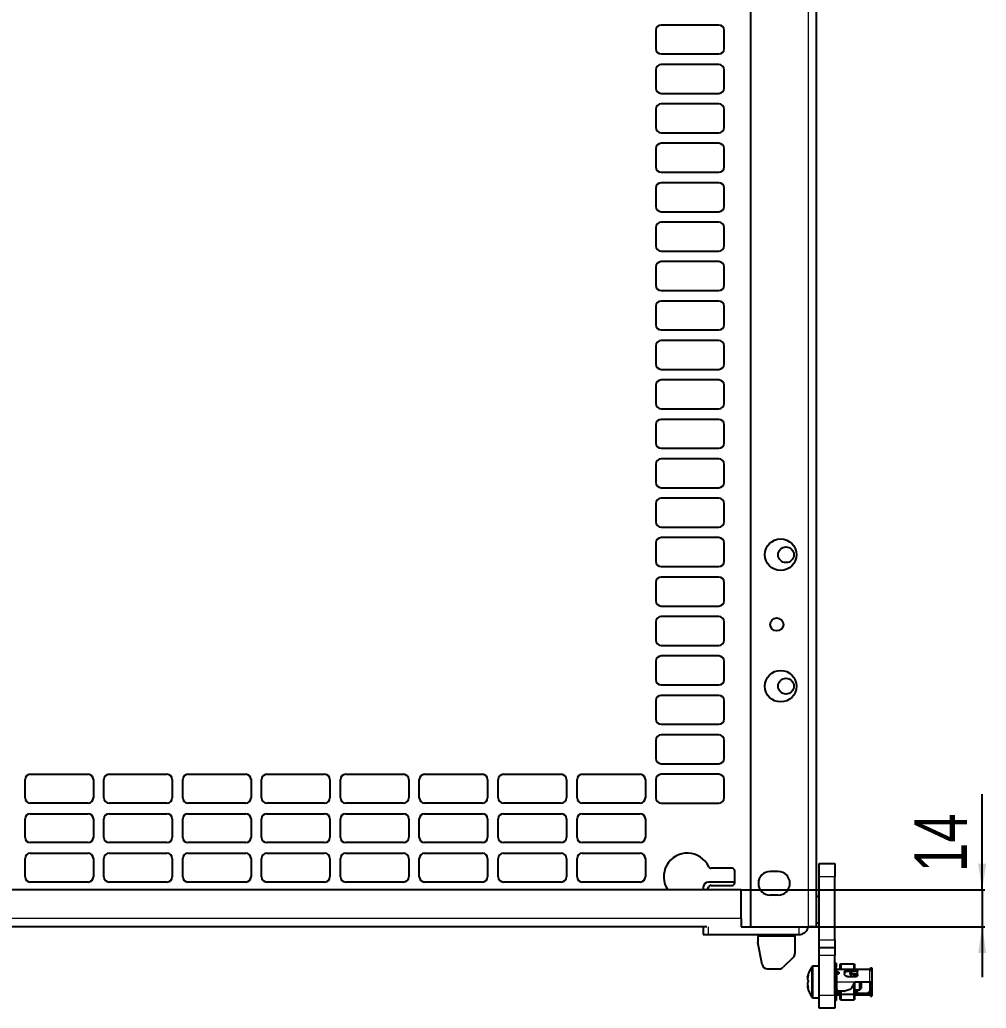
# Model space of a CAD drawing. Header units: millimetres. Extents: x -620 to 849, y 148 to 1992.
# Drawn here: x 481.7 to 849.3, y 342.1 to 718.1 of the extents above; entities that cross this region are included whole.
import ezdxf

# ---------------------------------------------------------------- set-up
doc = ezdxf.new("R2010")
doc.units = ezdxf.units.MM
doc.layers.add('FORMAT', color=7, linetype='Continuous')
doc.styles.add('SLDTEXTSTYLE0', font='TXT', dxfattribs={"width": 0.75})
doc.dimstyles.new('SLDDIMSTYLE1', dxfattribs={"dimtxt": 20, "dimasz": 10, "dimexe": 0, "dimexo": 0.0625, "dimgap": 5, "dimtad": 2, "dimdec": 1, "dimrnd": 1e-09, "dimzin": 12, "dimdsep": 46, "dimtxsty": 'SLDTEXTSTYLE0', "dimsah": 1, "dimcen": 0.09, "dimadec": 0, "dimazin": 3, "dimtfac": 1, "dimtmove": 0, "dimatfit": 0, "dimfxl": 0, "dimfrac": 2, "dimtolj": 1, "dimtzin": 12, "dimarcsym": 0})

# ---------------------------------------------------------------- blocks, each defined once
blk = doc.blocks.new('_D_8')
at = {"layer": 'FORMAT'}
for p, q in [((847.8, 387.04), (847.8, 423.45)), ((756.16, 387.04), (848.8, 387.04)), ((847.8, 387.04), (847.8, 373.04)), ((756.16, 373.04), (848.8, 373.04)), ((847.8, 373.04), (847.8, 353.81))]:
    blk.add_line(p, q, dxfattribs=at)
for points in [[(847.8, 387.04), (849.34, 397.04), (846.26, 397.04)], [(847.8, 373.04), (846.26, 363.04), (849.34, 363.04)]]:
    blk.add_solid(points, dxfattribs=at)
at = {"layer": 'FORMAT', "insert": (822.02, 393.89), "char_height": 20, "attachment_point": 1, "rotation": 90, "style": 'SLDTEXTSTYLE0'}
blk.add_mtext('14', dxfattribs=at)

msp = doc.modelspace()

# ---------------------------------------------------------------- linework, layer by layer
at = {"color": 7, "linetype": 'Continuous', "lineweight": 25}
for p, q in [((784.65, 1856.05), (784.65, 373.05)), ((759.65, 1826.85), (759.65, 373.05)), ((747.65, 716.05), (725.65, 716.05)), ((723.65, 714.05), (723.65, 707.05)), ((749.65, 707.05), (749.65, 714.05)), ((725.65, 705.05), (747.65, 705.05)), ((747.65, 701.05), (725.65, 701.05)), ((723.65, 699.05), (723.65, 692.05)), ((749.65, 692.05), (749.65, 699.05)), ((725.65, 690.05), (747.65, 690.05)), ((747.65, 686.05), (725.65, 686.05)), ((723.65, 684.05), (723.65, 677.05)), ((749.65, 677.05), (749.65, 684.05)), ((725.65, 675.05), (747.65, 675.05)), ((747.65, 671.05), (725.65, 671.05)), ((723.65, 669.05), (723.65, 662.05)), ((749.65, 662.05), (749.65, 669.05)), ((725.65, 660.05), (747.65, 660.05)), ((747.65, 656.05), (725.65, 656.05)), ((723.65, 654.05), (723.65, 647.05)), ((749.65, 647.05), (749.65, 654.05)), ((725.65, 645.05), (747.65, 645.05)), ((747.65, 641.05), (725.65, 641.05)), ((723.65, 639.05), (723.65, 632.05)), ((749.65, 632.05), (749.65, 639.05)), ((725.65, 630.05), (747.65, 630.05)), ((747.65, 626.05), (725.65, 626.05)), ((723.65, 624.05), (723.65, 617.05)), ((749.65, 617.05), (749.65, 624.05)), ((725.65, 615.05), (747.65, 615.05)), ((747.65, 611.05), (725.65, 611.05)), ((723.65, 609.05), (723.65, 602.05)), ((749.65, 602.05), (749.65, 609.05)), ((725.65, 600.05), (747.65, 600.05)), ((747.65, 596.05), (725.65, 596.05)), ((723.65, 594.05), (723.65, 587.05)), ((749.65, 587.05), (749.65, 594.05)), ((725.65, 585.05), (747.65, 585.05)), ((723.65, 579.05), (723.65, 572.05)), ((747.65, 581.05), (725.65, 581.05)), ((749.65, 572.05), (749.65, 579.05)), ((725.65, 570.05), (747.65, 570.05)), ((723.65, 564.05), (723.65, 557.05)), ((747.65, 566.05), (725.65, 566.05)), ((749.65, 557.05), (749.65, 564.05)), ((725.65, 555.05), (747.65, 555.05)), ((723.65, 549.05), (723.65, 542.05)), ((747.65, 551.05), (725.65, 551.05)), ((749.65, 542.05), (749.65, 549.05)), ((725.65, 540.05), (747.65, 540.05)), ((723.65, 534.05), (723.65, 527.05)), ((747.65, 536.05), (725.65, 536.05)), ((749.65, 527.05), (749.65, 534.05)), ((725.65, 525.05), (747.65, 525.05)), ((723.65, 519.05), (723.65, 512.05)), ((747.65, 521.05), (725.65, 521.05)), ((749.65, 512.05), (749.65, 519.05)), ((725.65, 510.05), (747.65, 510.05)), ((723.65, 504.05), (723.65, 497.05)), ((747.65, 506.05), (725.65, 506.05)), ((749.65, 497.05), (749.65, 504.05)), ((725.65, 495.05), (747.65, 495.05)), ((723.65, 489.05), (723.65, 482.05)), ((747.65, 491.05), (725.65, 491.05)), ((749.65, 482.05), (749.65, 489.05)), ((725.65, 480.05), (747.65, 480.05)), ((723.65, 474.05), (723.65, 467.05)), ((747.65, 476.05), (725.65, 476.05)), ((749.65, 467.05), (749.65, 474.05)), ((725.65, 465.05), (747.65, 465.05)), ((723.65, 459.05), (723.65, 452.05)), ((747.65, 461.05), (725.65, 461.05)), ((749.65, 452.05), (749.65, 459.05)), ((725.65, 450.05), (747.65, 450.05)), ((723.65, 444.05), (723.65, 437.05)), ((747.65, 446.05), (725.65, 446.05)), ((749.65, 437.05), (749.65, 444.05)), ((725.65, 435.05), (747.65, 435.05)), ((483.65, 422.05), (483.65, 429.05)), ((485.65, 431.05), (507.65, 431.05)), ((509.65, 429.05), (509.65, 422.05)), ((513.65, 422.05), (513.65, 429.05)), ((515.65, 431.05), (537.65, 431.05)), ((539.65, 429.05), (539.65, 422.05)), ((543.65, 422.05), (543.65, 429.05)), ((545.65, 431.05), (567.65, 431.05)), ((569.65, 429.05), (569.65, 422.05)), ((573.65, 422.05), (573.65, 429.05)), ((575.65, 431.05), (597.65, 431.05)), ((599.65, 429.05), (599.65, 422.05)), ((603.65, 422.05), (603.65, 429.05)), ((605.65, 431.05), (627.65, 431.05)), ((629.65, 429.05), (629.65, 422.05)), ((633.65, 422.05), (633.65, 429.05)), ((635.65, 431.05), (657.65, 431.05)), ((659.65, 429.05), (659.65, 422.05)), ((663.65, 422.05), (663.65, 429.05)), ((665.65, 431.05), (687.65, 431.05)), ((689.65, 429.05), (689.65, 422.05)), ((693.65, 422.05), (693.65, 429.05)), ((695.65, 431.05), (717.65, 431.05)), ((719.65, 429.05), (719.65, 422.05)), ((723.65, 429.05), (723.65, 422.05)), ((747.65, 431.05), (725.65, 431.05)), ((749.65, 422.05), (749.65, 429.05)), ((507.65, 420.05), (485.65, 420.05)), ((537.65, 420.05), (515.65, 420.05)), ((567.65, 420.05), (545.65, 420.05)), ((597.65, 420.05), (575.65, 420.05)), ((627.65, 420.05), (605.65, 420.05)), ((657.65, 420.05), (635.65, 420.05)), ((687.65, 420.05), (665.65, 420.05)), ((717.65, 420.05), (695.65, 420.05)), ((725.65, 420.05), (747.65, 420.05)), ((483.65, 407.05), (483.65, 414.05)), ((485.65, 416.05), (507.65, 416.05)), ((509.65, 414.05), (509.65, 407.05)), ((513.65, 407.05), (513.65, 414.05)), ((515.65, 416.05), (537.65, 416.05)), ((539.65, 414.05), (539.65, 407.05)), ((543.65, 407.05), (543.65, 414.05)), ((545.65, 416.05), (567.65, 416.05)), ((569.65, 414.05), (569.65, 407.05)), ((573.65, 407.05), (573.65, 414.05)), ((575.65, 416.05), (597.65, 416.05)), ((599.65, 414.05), (599.65, 407.05)), ((603.65, 407.05), (603.65, 414.05)), ((605.65, 416.05), (627.65, 416.05)), ((629.65, 414.05), (629.65, 407.05)), ((633.65, 407.05), (633.65, 414.05)), ((635.65, 416.05), (657.65, 416.05)), ((659.65, 414.05), (659.65, 407.05)), ((663.65, 407.05), (663.65, 414.05)), ((665.65, 416.05), (687.65, 416.05)), ((689.65, 414.05), (689.65, 407.05)), ((693.65, 407.05), (693.65, 414.05)), ((695.65, 416.05), (717.65, 416.05)), ((719.65, 414.05), (719.65, 407.05)), ((507.65, 405.05), (485.65, 405.05)), ((537.65, 405.05), (515.65, 405.05)), ((567.65, 405.05), (545.65, 405.05)), ((597.65, 405.05), (575.65, 405.05)), ((627.65, 405.05), (605.65, 405.05)), ((657.65, 405.05), (635.65, 405.05)), ((687.65, 405.05), (665.65, 405.05)), ((717.65, 405.05), (695.65, 405.05)), ((483.65, 392.05), (483.65, 399.05)), ((485.65, 401.05), (507.65, 401.05)), ((509.65, 399.05), (509.65, 392.05)), ((513.65, 392.05), (513.65, 399.05)), ((515.65, 401.05), (537.65, 401.05)), ((539.65, 399.05), (539.65, 392.05)), ((543.65, 392.05), (543.65, 399.05)), ((545.65, 401.05), (567.65, 401.05)), ((569.65, 399.05), (569.65, 392.05)), ((573.65, 392.05), (573.65, 399.05)), ((575.65, 401.05), (597.65, 401.05)), ((599.65, 399.05), (599.65, 392.05)), ((603.65, 392.05), (603.65, 399.05)), ((605.65, 401.05), (627.65, 401.05)), ((629.65, 399.05), (629.65, 392.05)), ((633.65, 392.05), (633.65, 399.05)), ((635.65, 401.05), (657.65, 401.05)), ((659.65, 399.05), (659.65, 392.05)), ((663.65, 392.05), (663.65, 399.05)), ((665.65, 401.05), (687.65, 401.05)), ((689.65, 399.05), (689.65, 392.05)), ((693.65, 392.05), (693.65, 399.05)), ((695.65, 401.05), (717.65, 401.05)), ((719.65, 399.05), (719.65, 392.05)), ((752.65, 395.29), (744.7, 395.29)), ((785.8, 397.05), (791.8, 397.05)), ((785.8, 392.05), (785.8, 397.05)), ((791.8, 397.05), (791.8, 392.05)), ((753.65, 389.79), (753.65, 394.29)), ((770.15, 394.05), (767.15, 394.05)), ((785.8, 368.05), (785.8, 392.05)), ((791.8, 368.05), (791.8, 392.05)), ((507.65, 390.05), (485.65, 390.05)), ((537.65, 390.05), (515.65, 390.05)), ((567.65, 390.05), (545.65, 390.05)), ((597.65, 390.05), (575.65, 390.05)), ((627.65, 390.05), (605.65, 390.05)), ((657.65, 390.05), (635.65, 390.05)), ((687.65, 390.05), (665.65, 390.05)), ((717.65, 390.05), (695.65, 390.05)), ((741.7, 388.05), (741.7, 387.04)), ((743.14, 387.04), (743.8, 388.22)), ((753.65, 390.05), (743.7, 390.05)), ((744.7, 388.79), (752.65, 388.79)), ((756.15, 387.04), (327.15, 387.04)), ((756.15, 376.14), (756.15, 387.04)), ((770.15, 385.05), (767.15, 385.05)), ((785.8, 384.55), (784.65, 384.55)), ((756.15, 376.14), (756.15, 373.04)), ((743.08, 373.04), (339.73, 373.04)), ((741.7, 373.04), (741.7, 370.05)), ((756.15, 373.05), (759.65, 373.05)), ((759.65, 373.05), (781.55, 373.05)), ((784.65, 373.05), (781.55, 373.05)), ((784.65, 374.55), (785.8, 374.55)), ((741.7, 370.05), (743.7, 370.05)), ((743.7, 370.05), (778.05, 370.05)), ((762.4, 370.05), (762.4, 369.45)), ((762.4, 369.45), (762.4, 367.05)), ((776.55, 370.05), (776.55, 369.45)), ((776.55, 369.45), (776.55, 362.88)), ((764.08, 358.66), (762.4, 367.05)), ((785.8, 365.05), (785.8, 368.05)), ((791.8, 365.05), (785.8, 365.05)), ((785.8, 362.05), (785.8, 365.05)), ((791.8, 368.05), (791.8, 365.05)), ((791.8, 365.05), (791.8, 362.05)), ((775.97, 361.46), (772.14, 357.64)), ((785.8, 347.05), (785.8, 362.05)), ((791.8, 347.05), (791.8, 362.05)), ((785.8, 358.05), (783.48, 358.05)), ((792.3, 359.15), (791.8, 359.15)), ((791.8, 357.68), (792.3, 357.68)), ((792.3, 359.15), (792.3, 357.68)), ((792.3, 356.37), (792.3, 357.68)), ((793.8, 358.76), (794, 358.89)), ((793.8, 356.9), (793.8, 358.76)), ((794, 358.89), (794, 356.9)), ((794, 358.89), (799.09, 358.89)), ((799.09, 356.9), (799.09, 358.89)), ((799.09, 358.89), (799.2, 358.67)), ((799.2, 358.67), (799.2, 356.9)), ((805.3, 357.48), (805.8, 357.48)), ((805.3, 356.87), (805.3, 357.48)), ((805.8, 357.48), (805.8, 356.2)), ((766.04, 357.05), (770.72, 357.05)), ((781.38, 353.9), (781.41, 353.9)), ((791.8, 356.37), (792.3, 356.37)), ((792.3, 356.37), (792.3, 352.05)), ((792.6, 355.05), (792.34, 355.05)), ((792.5, 356.9), (803.1, 356.9)), ((792.75, 355.9), (792.5, 355.9)), ((792.75, 355.5), (792.5, 355.5)), ((792.75, 355), (792.5, 355)), ((792.6, 355), (792.6, 355.5)), ((793.3, 355.54), (793.3, 355.42)), ((795.4, 355.8), (795.4, 355.12)), ((796.6, 356.45), (799.9, 356.45)), ((798.32, 355.99), (796.6, 355.99)), ((796.6, 354.1), (799.9, 354.1)), ((797.47, 355.24), (797.47, 355.27)), ((797.52, 355.11), (797.75, 354.81)), ((799.09, 354.1), (799.09, 354.87)), ((799.2, 354.82), (799.2, 354.1)), ((800.4, 356.21), (800.4, 356)), ((800.4, 354.87), (800.4, 356)), ((800.4, 354.87), (800.4, 354.54)), ((803.1, 356.9), (805.1, 356.9)), ((805.8, 356.2), (805.8, 352.05)), ((792.3, 352.05), (791.8, 352.05)), ((791.8, 350.74), (792.3, 350.74)), ((792.3, 350.21), (791.8, 350.21)), ((792.3, 352.05), (792.5, 352.05)), ((792.3, 350.74), (792.3, 350.21)), ((792.3, 350.61), (792.5, 350.6)), ((792.3, 350.21), (792.3, 344.95)), ((792.5, 349.3), (792.5, 352.05)), ((798.35, 350.05), (799.5, 352.05)), ((798.35, 350.05), (799.09, 350.05)), ((799.09, 350.05), (799.09, 351.33)), ((799.09, 347.36), (799.09, 350.05)), ((799.2, 350.05), (799.09, 350.05)), ((799.2, 351.53), (799.2, 350.05)), ((799.2, 350.05), (799.2, 347.38)), ((799.5, 352.05), (805.1, 352.05)), ((801.3, 349.05), (801.3, 352.05)), ((801.8, 352.05), (801.8, 349.55)), ((805.1, 352.05), (805.8, 352.05)), ((805.3, 351.92), (805.3, 352.05)), ((805.3, 351.92), (805.8, 351.92)), ((805.3, 350.23), (805.3, 351.92)), ((805.3, 350.23), (805.8, 350.23)), ((805.3, 346.62), (805.3, 350.23)), ((805.8, 352.05), (805.8, 351.92)), ((805.8, 351.92), (805.8, 350.23)), ((805.8, 350.23), (805.8, 346.62)), ((783.48, 346.05), (785.8, 346.05)), ((785.8, 342.05), (785.8, 347.05)), ((791.8, 347.05), (791.8, 342.05)), ((792.3, 349.05), (792.54, 349.05)), ((792.6, 348.6), (792.5, 348.6)), ((793.8, 347.7), (792.5, 347.7)), ((792.5, 347.2), (793.8, 347.2)), ((792.6, 347.9), (792.6, 348.93)), ((792.6, 347.9), (793.8, 347.9)), ((795.4, 348.55), (793.25, 348.55)), ((793.8, 347.37), (793.8, 348.55)), ((794, 347.36), (793.8, 347.37)), ((793.8, 345.34), (793.8, 347.37)), ((794, 348.55), (794, 347.36)), ((794, 347.36), (799.09, 347.36)), ((794, 347.36), (794, 345.21)), ((799.2, 347.38), (799.09, 347.36)), ((799.09, 345.21), (799.09, 347.36)), ((799.2, 349.05), (801.3, 349.05)), ((800.4, 348.51), (799.2, 348.39)), ((799.9, 348.11), (799.2, 348.11)), ((803.1, 347.7), (799.2, 347.7)), ((799.2, 347.38), (799.2, 345.43)), ((799.2, 347.2), (803.1, 347.2)), ((800.4, 348.51), (800.4, 349.05)), ((800.4, 348.35), (800.4, 348.51)), ((801.3, 349.05), (801.8, 349.55)), ((803.1, 347.7), (803.1, 347.2)), ((803.1, 347.2), (805.1, 347.2)), ((804.6, 348.11), (804.6, 347.66)), ((805.1, 348.11), (804.6, 348.11)), ((804.6, 347.66), (805.1, 347.66)), ((805.1, 347.66), (805.1, 348.11)), ((805.3, 346.62), (805.8, 346.62)), ((791.8, 344.95), (792.3, 344.95)), ((794, 345.21), (793.8, 345.34)), ((794, 345.21), (799.09, 345.21)), ((799.2, 345.43), (799.09, 345.21)), ((791.8, 342.05), (785.8, 342.05))]:
    msp.add_line(p, q, dxfattribs=at)
at = {"color": 8, "linetype": 'Continuous', "lineweight": 18}
for p, q in [((781.55, 1826.85), (781.55, 373.05)), ((791.8, 392.05), (785.8, 392.05)), ((756.15, 376.14), (327.15, 376.14)), ((743.7, 370.05), (743.7, 373.04)), ((778.05, 373.05), (778.05, 370.05)), ((762.4, 369.45), (776.55, 369.45)), ((785.8, 368.05), (791.8, 368.05)), ((791.8, 362.05), (785.8, 362.05)), ((783.04, 346.28), (783.04, 357.82)), ((783.48, 346.05), (783.48, 358.05)), ((792.5, 356.9), (792.5, 355.9)), ((792.5, 355), (792.5, 352.05)), ((792.75, 355.5), (792.75, 355.9)), ((796.6, 356.45), (796.6, 355.99)), ((799.9, 355.99), (799.9, 356.45)), ((805.1, 352.05), (805.1, 356.9)), ((792.5, 352.05), (799.5, 352.05)), ((805.1, 348.31), (805.1, 352.05)), ((785.8, 347.05), (791.8, 347.05)), ((792.5, 348.6), (792.5, 347.7))]:
    msp.add_line(p, q, dxfattribs=at)
at = {"color": 7, "linetype": 'Continuous', "lineweight": 25, "flags": 128}
for points in [[(792.3, 355.52), (792.37, 355.51), (792.5, 355.5)], [(792.3, 355.12), (792.31, 355.1), (792.32, 355.08), (792.34, 355.06), (792.36, 355.04), (792.39, 355.02), (792.43, 355.01), (792.46, 355.01), (792.5, 355)], [(792.6, 355.17), (792.56, 355.09), (792.54, 355.05)], [(792.3, 348.58), (792.37, 348.59), (792.5, 348.6)], [(792.3, 347.67), (792.37, 347.69), (792.5, 347.7)], [(805.1, 347.2), (805.24, 347.21), (805.3, 347.23)]]:
    msp.add_lwpolyline(points, dxfattribs=at)
at = {"color": 7, "linetype": 'Continuous', "lineweight": 25}
for centre, radius in [((771.15, 514.55), 6), ((773.15, 514.55), 3), ((769.65, 488.05), 2.5), ((771.15, 464.55), 6), ((773.15, 464.55), 3)]:
    msp.add_circle(centre, radius, dxfattribs=at)
for centre, radius, start, end in [((725.65, 714.05), 2, 90, 180), ((747.65, 714.05), 2, 0, 90), ((725.65, 707.05), 2, 180, 270), ((747.65, 707.05), 2, 270, 0), ((725.65, 699.05), 2, 90, 180), ((747.65, 699.05), 2, 0, 90), ((725.65, 692.05), 2, 180, 270), ((747.65, 692.05), 2, 270, 0), ((725.65, 684.05), 2, 90, 180), ((747.65, 684.05), 2, 0, 90), ((725.65, 677.05), 2, 180, 270), ((747.65, 677.05), 2, 270, 0), ((725.65, 669.05), 2, 90, 180), ((747.65, 669.05), 2, 0, 90), ((725.65, 662.05), 2, 180, 270), ((747.65, 662.05), 2, 270, 0), ((725.65, 654.05), 2, 90, 180), ((747.65, 654.05), 2, 0, 90), ((725.65, 647.05), 2, 180, 270), ((747.65, 647.05), 2, 270, 0), ((725.65, 639.05), 2, 90, 180), ((747.65, 639.05), 2, 0, 90), ((725.65, 632.05), 2, 180, 270), ((747.65, 632.05), 2, 270, 0), ((725.65, 624.05), 2, 90, 180), ((747.65, 624.05), 2, 0, 90), ((725.65, 617.05), 2, 180, 270), ((747.65, 617.05), 2, 270, 0), ((725.65, 609.05), 2, 90, 180), ((747.65, 609.05), 2, 0, 90), ((725.65, 602.05), 2, 180, 270), ((747.65, 602.05), 2, 270, 0), ((725.65, 594.05), 2, 90, 180), ((747.65, 594.05), 2, 0, 90), ((725.65, 587.05), 2, 180, 270), ((747.65, 587.05), 2, 270, 0), ((725.65, 579.05), 2, 90, 180), ((747.65, 579.05), 2, 0, 90), ((725.65, 572.05), 2, 180, 270), ((747.65, 572.05), 2, 270, 0), ((725.65, 564.05), 2, 90, 180), ((747.65, 564.05), 2, 0, 90), ((725.65, 557.05), 2, 180, 270), ((747.65, 557.05), 2, 270, 0), ((725.65, 549.05), 2, 90, 180), ((747.65, 549.05), 2, 0, 90), ((725.65, 542.05), 2, 180, 270), ((747.65, 542.05), 2, 270, 0), ((725.65, 534.05), 2, 90, 180), ((747.65, 534.05), 2, 0, 90), ((725.65, 527.05), 2, 180, 270), ((747.65, 527.05), 2, 270, 0), ((725.65, 519.05), 2, 90, 180), ((747.65, 519.05), 2, 0, 90), ((725.65, 512.05), 2, 180, 270), ((747.65, 512.05), 2, 270, 0), ((725.65, 504.05), 2, 90, 180), ((747.65, 504.05), 2, 0, 90), ((725.65, 497.05), 2, 180, 270), ((747.65, 497.05), 2, 270, 0), ((725.65, 489.05), 2, 90, 180), ((747.65, 489.05), 2, 0, 90), ((725.65, 482.05), 2, 180, 270), ((747.65, 482.05), 2, 270, 0), ((725.65, 474.05), 2, 90, 180), ((747.65, 474.05), 2, 0, 90), ((725.65, 467.05), 2, 180, 270), ((747.65, 467.05), 2, 270, 0), ((725.65, 459.05), 2, 90, 180), ((747.65, 459.05), 2, 0, 90), ((725.65, 452.05), 2, 180, 270), ((747.65, 452.05), 2, 270, 0), ((725.65, 444.05), 2, 90, 180), ((747.65, 444.05), 2, 0, 90), ((725.65, 437.05), 2, 180, 270), ((747.65, 437.05), 2, 270, 0), ((485.65, 429.05), 2, 90, 180), ((507.65, 429.05), 2, 0, 90), ((515.65, 429.05), 2, 90, 180), ((537.65, 429.05), 2, 0, 90), ((545.65, 429.05), 2, 90, 180), ((567.65, 429.05), 2, 0, 90), ((575.65, 429.05), 2, 90, 180), ((597.65, 429.05), 2, 0, 90), ((605.65, 429.05), 2, 90, 180), ((627.65, 429.05), 2, 0, 90), ((635.65, 429.05), 2, 90, 180), ((657.65, 429.05), 2, 0, 90), ((665.65, 429.05), 2, 90, 180), ((687.65, 429.05), 2, 0, 90), ((695.65, 429.05), 2, 90, 180), ((717.65, 429.05), 2, 0, 90), ((725.65, 429.05), 2, 90, 180), ((747.65, 429.05), 2, 0, 90), ((485.65, 422.05), 2, 180, 270), ((507.65, 422.05), 2, 270, 0), ((515.65, 422.05), 2, 180, 270), ((537.65, 422.05), 2, 270, 0), ((545.65, 422.05), 2, 180, 270), ((567.65, 422.05), 2, 270, 0), ((575.65, 422.05), 2, 180, 270), ((597.65, 422.05), 2, 270, 0), ((605.65, 422.05), 2, 180, 270), ((627.65, 422.05), 2, 270, 0), ((635.65, 422.05), 2, 180, 270), ((657.65, 422.05), 2, 270, 0), ((665.65, 422.05), 2, 180, 270), ((687.65, 422.05), 2, 270, 0), ((695.65, 422.05), 2, 180, 270), ((717.65, 422.05), 2, 270, 0), ((725.65, 422.05), 2, 180, 270), ((747.65, 422.05), 2, 270, 0), ((485.65, 414.05), 2, 90, 180), ((507.65, 414.05), 2, 0, 90), ((515.65, 414.05), 2, 90, 180), ((537.65, 414.05), 2, 0, 90), ((545.65, 414.05), 2, 90, 180), ((567.65, 414.05), 2, 0, 90), ((575.65, 414.05), 2, 90, 180), ((597.65, 414.05), 2, 0, 90), ((605.65, 414.05), 2, 90, 180), ((627.65, 414.05), 2, 0, 90), ((635.65, 414.05), 2, 90, 180), ((657.65, 414.05), 2, 0, 90), ((665.65, 414.05), 2, 90, 180), ((687.65, 414.05), 2, 0, 90), ((695.65, 414.05), 2, 90, 180), ((717.65, 414.05), 2, 0, 90), ((485.65, 407.05), 2, 180, 270), ((507.65, 407.05), 2, 270, 0), ((515.65, 407.05), 2, 180, 270), ((537.65, 407.05), 2, 270, 0), ((545.65, 407.05), 2, 180, 270), ((567.65, 407.05), 2, 270, 0), ((575.65, 407.05), 2, 180, 270), ((597.65, 407.05), 2, 270, 0), ((605.65, 407.05), 2, 180, 270), ((627.65, 407.05), 2, 270, 0), ((635.65, 407.05), 2, 180, 270), ((657.65, 407.05), 2, 270, 0), ((665.65, 407.05), 2, 180, 270), ((687.65, 407.05), 2, 270, 0), ((695.65, 407.05), 2, 180, 270), ((717.65, 407.05), 2, 270, 0), ((485.65, 399.05), 2, 90, 180), ((507.65, 399.05), 2, 0, 90), ((515.65, 399.05), 2, 90, 180), ((537.65, 399.05), 2, 0, 90), ((545.65, 399.05), 2, 90, 180), ((567.65, 399.05), 2, 0, 90), ((575.65, 399.05), 2, 90, 180), ((597.65, 399.05), 2, 0, 90), ((605.65, 399.05), 2, 90, 180), ((627.65, 399.05), 2, 0, 90), ((635.65, 399.05), 2, 90, 180), ((657.65, 399.05), 2, 0, 90), ((665.65, 399.05), 2, 90, 180), ((687.65, 399.05), 2, 0, 90), ((695.65, 399.05), 2, 90, 180), ((717.65, 399.05), 2, 0, 90), ((735.65, 392.04), 9, 25.1507, 213.749), ((744.7, 396.29), 1, 205.1507, 270), ((752.65, 394.29), 1, 0, 90), ((485.65, 392.05), 2, 180, 270), ((507.65, 392.05), 2, 270, 0), ((515.65, 392.05), 2, 180, 270), ((537.65, 392.05), 2, 270, 0), ((545.65, 392.05), 2, 180, 270), ((567.65, 392.05), 2, 270, 0), ((575.65, 392.05), 2, 180, 270), ((597.65, 392.05), 2, 270, 0), ((605.65, 392.05), 2, 180, 270), ((627.65, 392.05), 2, 270, 0), ((635.65, 392.05), 2, 180, 270), ((657.65, 392.05), 2, 270, 0), ((665.65, 392.05), 2, 180, 270), ((687.65, 392.05), 2, 270, 0), ((695.65, 392.05), 2, 180, 270), ((717.65, 392.05), 2, 270, 0), ((767.15, 389.55), 4.5, 90, 270), ((770.15, 389.55), 4.5, 270, 90), ((743.7, 388.05), 2, 90, 180), ((744.7, 387.79), 1, 90, 154.8493), ((752.65, 389.79), 1, 270, 0), ((778.05, 373.65), 3.6, 270, 350.4059), ((774.55, 362.88), 2, 315, 0), ((766.04, 359.05), 2, 191.3099, 270), ((770.72, 359.05), 2, 270, 315), ((791.2, 352.05), 10, 144.7485, 168.9879), ((783.48, 357.51), 0.54, 90, 144.7485), ((792.5, 357.1), 0.2, 180, 270), ((792.48, 356.08), 0.183, 187.3339, 275.8124), ((805.1, 356.2), 0.7, 360, 90), ((791.2, 352.05), 10, 191.0195, 215.2515), ((783.48, 346.59), 0.54, 215.2515, 270), ((792.4, 348.97), 0.0996, 125.5332, 176.0721), ((792.5, 347), 0.2, 90, 180), ((793.25, 349.3), 0.75, 180, 270), ((795.4, 349.3), 0.75, 270, 285.0484), ((805.1, 347.9), 0.2, 270, 360)]:
    msp.add_arc(centre, radius, start, end, dxfattribs=at)
for points, knots in [([(781.4, 353.93), (781.39, 353.88), (781.37, 353.74), (781.38, 353.6), (781.42, 353.59), (781.44, 353.58)], [0, 0, 0, 0, 0.182443, 0.534534, 1, 1, 1, 1]), ([(781.38, 353.91), (781.38, 353.92), (781.38, 353.94), (781.44, 354.18), (781.51, 354.42), (781.57, 354.57), (781.59, 354.62), (781.6, 354.62), (781.6, 354.62), (781.6, 354.6), (781.59, 354.56), (781.55, 354.37), (781.47, 354.01), (781.4, 353.56), (781.37, 353.17), (781.4, 352.82), (781.48, 352.65), (781.56, 352.51), (781.59, 352.45), (781.6, 352.41), (781.6, 352.38), (781.6, 352.35), (781.6, 352.31), (781.58, 352.24), (781.5, 352.03), (781.41, 351.79), (781.37, 351.39), (781.39, 350.89), (781.46, 350.46), (781.54, 350.13), (781.56, 350), (781.58, 349.92), (781.59, 349.86), (781.6, 349.82), (781.6, 349.8), (781.6, 349.8)], [0, 0, 0, 0, 0.038395, 0.101606, 0.171866, 0.187862, 0.204006, 0.207638, 0.210677, 0.21372, 0.218356, 0.231131, 0.28809, 0.360901, 0.404711, 0.448836, 0.549423, 0.579372, 0.5944, 0.600457, 0.603752, 0.607074, 0.610825, 0.617556, 0.643246, 0.744679, 0.792601, 0.841136, 0.935328, 0.958581, 0.973366, 0.983098, 0.992885, 0.996792, 1, 1, 1, 1]), ([(792.75, 355.9), (792.81, 355.89), (792.94, 355.89), (793.1, 355.83), (793.23, 355.74), (793.29, 355.64), (793.3, 355.57), (793.3, 355.54)], [0, 0, 0, 0, 0.214393, 0.428789, 0.643061, 0.856854, 1, 1, 1, 1]), ([(793.26, 355.28), (793.24, 355.31), (793.19, 355.38), (793.05, 355.45), (792.9, 355.5), (792.79, 355.5), (792.75, 355.5)], [0, 0, 0, 0, 0.252501, 0.531568, 0.811143, 1, 1, 1, 1]), ([(793.3, 355.42), (793.3, 355.38), (793.28, 355.29), (793.19, 355.16), (793.05, 355.06), (792.9, 355.01), (792.79, 355.01), (792.75, 355)], [0, 0, 0, 0, 0.214305, 0.42865, 0.642279, 0.856223, 1, 1, 1, 1]), ([(795.4, 355.8), (795.41, 355.89), (795.44, 356.05), (795.64, 356.24), (795.94, 356.37), (796.28, 356.44), (796.51, 356.44), (796.6, 356.45)], [0, 0, 0, 0, 0.2128333, 0.4258501, 0.6355415, 0.8465873, 1, 1, 1, 1]), ([(796.6, 355.99), (796.47, 355.99), (796.2, 355.98), (795.84, 355.89), (795.57, 355.73), (795.42, 355.54), (795.41, 355.39), (795.4, 355.33)], [0, 0, 0, 0, 0.212875, 0.425767, 0.637937, 0.847353, 1, 1, 1, 1]), ([(796.6, 354.1), (796.47, 354.11), (796.2, 354.14), (795.84, 354.32), (795.57, 354.59), (795.42, 354.87), (795.41, 355.05), (795.4, 355.12)], [0, 0, 0, 0, 0.213238, 0.42649, 0.63916, 0.849598, 1, 1, 1, 1]), ([(797.88, 355.78), (797.83, 355.76), (797.73, 355.7), (797.61, 355.59), (797.52, 355.46), (797.48, 355.35), (797.48, 355.29), (797.47, 355.27)], [0, 0, 0, 0, 0.225867, 0.451734, 0.677598, 0.903479, 1, 1, 1, 1]), ([(797.47, 355.24), (797.48, 355.21), (797.49, 355.13), (797.56, 355.05), (797.68, 355.02), (797.79, 355.02), (797.86, 355.04), (797.88, 355.05)], [0, 0, 0, 0, 0.225883, 0.451767, 0.67765, 0.903524, 1, 1, 1, 1]), ([(797.76, 354.81), (797.76, 354.8), (797.77, 354.78), (797.79, 354.77), (797.79, 354.77)], [0, 0, 0, 0, 0.872289, 1, 1, 1, 1]), ([(798.13, 354.74), (798.08, 354.73), (797.98, 354.71), (797.87, 354.72), (797.81, 354.75), (797.79, 354.77)], [0, 0, 0, 0, 0.369126, 0.738256, 1, 1, 1, 1]), ([(800.4, 356), (799.9, 356.06), (799.23, 356.15), (798.34, 356.04), (798.03, 355.87), (797.88, 355.78)], [0, 0, 0, 0, 0.587693, 0.790818, 1, 1, 1, 1]), ([(800.4, 354.87), (799.9, 354.98), (799.23, 355.12), (798.34, 355.23), (798.03, 355.11), (797.88, 355.05)], [0, 0, 0, 0, 0.587693, 0.790818, 1, 1, 1, 1]), ([(800.4, 354.58), (799.97, 354.67), (799.38, 354.81), (798.57, 354.92), (798.28, 354.8), (798.13, 354.74)], [0, 0, 0, 0, 0.56666, 0.780905, 1, 1, 1, 1]), ([(799.9, 356.45), (799.96, 356.44), (800.07, 356.44), (800.22, 356.4), (800.33, 356.34), (800.39, 356.28), (800.4, 356.23), (800.4, 356.21)], [0, 0, 0, 0, 0.214445, 0.428893, 0.643239, 0.857188, 1, 1, 1, 1]), ([(800.4, 354.54), (800.4, 354.49), (800.39, 354.4), (800.3, 354.26), (800.17, 354.16), (800.03, 354.11), (799.94, 354.1), (799.9, 354.1)], [0, 0, 0, 0, 0.214373, 0.428779, 0.642592, 0.856666, 1, 1, 1, 1]), ([(781.4, 350.62), (781.39, 350.59), (781.37, 350.53), (781.37, 350.36), (781.4, 350.23), (781.4, 350.21)], [0, 0, 0, 0, 0.421205, 0.894326, 1, 1, 1, 1]), ([(781.6, 349.8), (781.6, 349.79), (781.6, 349.78), (781.59, 349.78), (781.55, 349.83), (781.47, 350), (781.4, 350.16), (781.37, 350.23), (781.38, 350.16), (781.39, 350.14)], [0, 0, 0, 0, 0.014884, 0.035817, 0.093823, 0.3531, 0.661574, 0.856936, 1, 1, 1, 1]), ([(792.3, 350.34), (792.3, 350.35), (792.31, 350.37), (792.32, 350.39), (792.36, 350.41), (792.43, 350.41), (792.48, 350.4), (792.5, 350.4)], [0, 0, 0, 0, 0.1953018, 0.3775407, 0.5389091, 0.7613833, 1, 1, 1, 1]), ([(798.35, 350.05), (798.18, 349.84), (797.83, 349.39), (796.85, 348.92), (796.08, 348.71), (795.6, 348.58)], [0, 0, 0, 0, 0.254027, 0.526591, 1, 1, 1, 1]), ([(792.3, 349.28), (792.3, 349.29), (792.31, 349.31), (792.32, 349.33), (792.36, 349.36), (792.44, 349.37), (792.49, 349.38), (792.52, 349.39)], [0, 0, 0, 0, 0.187462, 0.362386, 0.517277, 0.750642, 1, 1, 1, 1]), ([(800.4, 348.35), (800.4, 348.32), (800.39, 348.26), (800.3, 348.19), (800.17, 348.14), (800.03, 348.11), (799.94, 348.11), (799.9, 348.11)], [0, 0, 0, 0, 0.2142948, 0.4286301, 0.6422302, 0.856153, 1, 1, 1, 1]), ([(803.1, 347.7), (803.38, 347.73), (803.88, 347.77), (804.38, 348), (804.6, 348.11)], [0, 0, 0, 0, 0.559868, 1, 1, 1, 1]), ([(803.1, 347.2), (803.38, 347.23), (803.88, 347.29), (804.38, 347.54), (804.6, 347.66)], [0, 0, 0, 0, 0.5599109, 1, 1, 1, 1]), ([(805.1, 347.2), (805.1, 347.23), (805.1, 347.29), (805.1, 347.54), (805.1, 347.66)], [0, 0, 0, 0, 0.559866, 1, 1, 1, 1])]:
    msp.add_open_spline(points, degree=3, knots=knots, dxfattribs=at)
at = {"color": 8, "linetype": 'Continuous', "lineweight": 18}
msp.add_open_spline([(797.88, 355.05), (797.92, 355), (797.99, 354.91), (798.07, 354.81), (798.11, 354.76), (798.13, 354.74)], degree=3, knots=[0, 0, 0, 0, 0.502362, 0.815418, 1, 1, 1, 1], dxfattribs=at)

# ---------------------------------------------------------------- dimensions: what is measured, and where the dimension line sits
at = {"layer": 'FORMAT'}
dim = msp.add_linear_dim(base=(847.8, 373.04), p1=(756.15, 387.04), p2=(756.15, 373.04), angle=90, dimstyle='SLDDIMSTYLE1', dxfattribs=at)
dim.commit()
dim.dimension.update_dxf_attribs({"geometry": '_D_8', "text_midpoint": (847.8, 408.67), "dimtype": 160})

doc.saveas('drawing.dxf')
